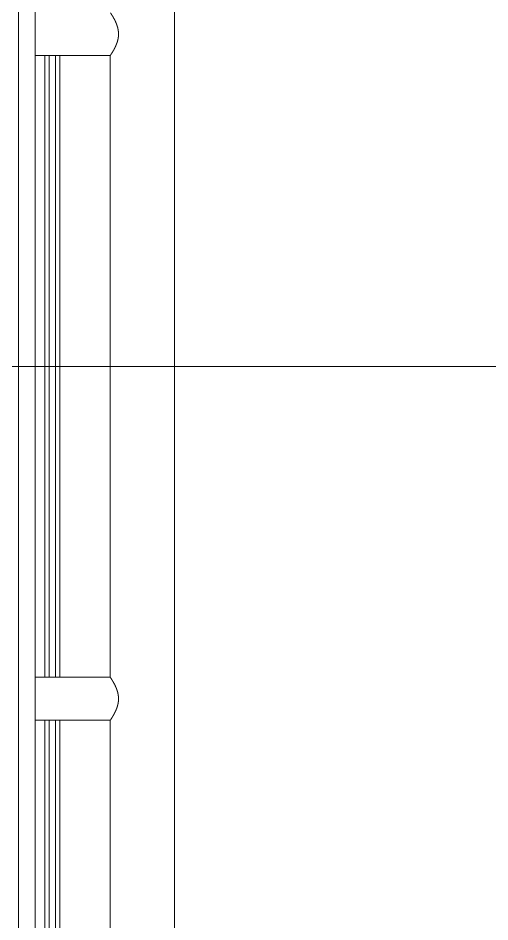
# Model space of a CAD drawing. Header units: millimetres. Extents: x -5 to 111, y -3 to 86.
# Drawn here: x 15.8625 to 16.0825, y 47.7309 to 48.1524 of the extents above; entities that cross this region are included whole.
import ezdxf

# ---------------------------------------------------------------- set-up
doc = ezdxf.new("R2010")
doc.units = ezdxf.units.MM
doc.layers.add('A1I6----E-', color=3, linetype='Continuous', lineweight=25)

# ---------------------------------------------------------------- blocks, each defined once
blk = doc.blocks.new('Gruppe-411')
at = {"layer": 'A1I6----E-', "linetype": 'Continuous', "lineweight": 9}
for p, q in [((-34.92045, 5.5914), (-34.92045, 5.3014)), ((-34.91845, 5.5914), (-34.91845, 5.3014)), ((-34.92045, 5.2814), (-34.92045, 4.2664)), ((-34.91845, 5.2814), (-34.91845, 4.2684))]:
    blk.add_line(p, q, dxfattribs=at)
blk = doc.blocks.new('Gruppe-412')
at = {"layer": 'A1I6----E-', "linetype": 'Continuous', "lineweight": 9}
for p, q in [((-34.92545, 5.5914), (-34.92545, 5.3014)), ((-34.92345, 5.5914), (-34.92345, 5.3014)), ((-34.92545, 5.2814), (-34.92545, 4.2714)), ((-34.92345, 5.2814), (-34.92345, 4.2714))]:
    blk.add_line(p, q, dxfattribs=at)
blk.add_lwpolyline([(-34.92995, 6.5539), (-34.9377, 6.5539), (-34.9377, 4.2689), (-34.92995, 4.2689)], close=True, dxfattribs=at)
blk = doc.blocks.new('Gruppe-413')
at = {"layer": 'A1I6----E-', "linetype": 'Continuous', "lineweight": 9}
for p, q in [((-34.86495, 4.2764), (-34.86495, 6.5564)), ((-34.92995, 5.5914), (-34.89495, 5.5914)), ((-34.89495, 5.5914), (-34.89495, 5.30128)), ((-34.89487, 5.3014), (-34.92995, 5.3014)), ((-34.92995, 5.2814), (-34.89495, 5.2814)), ((-34.89495, 5.2814), (-34.89495, 4.2764))]:
    blk.add_line(p, q, dxfattribs=at)
for points, weights, knots in [([(-34.89487, 5.61128), (-34.89481, 5.6112), (-34.89476, 5.61111), (-34.89459, 5.61086), (-34.89443, 5.61061), (-34.8944, 5.61056), (-34.89438, 5.61052), (-34.89427, 5.61035), (-34.89416, 5.61018), (-34.89405, 5.61), (-34.89395, 5.60983), (-34.8939, 5.60974), (-34.89384, 5.60966), (-34.89367, 5.60936), (-34.8935, 5.60905), (-34.89345, 5.60897), (-34.8934, 5.60889), (-34.89333, 5.60875), (-34.89325, 5.60861), (-34.89317, 5.60847), (-34.8931, 5.60832), (-34.89308, 5.60828), (-34.89305, 5.60824), (-34.89294, 5.60802), (-34.89282, 5.60779), (-34.89282, 5.60779), (-34.89282, 5.60778), (-34.89271, 5.60755), (-34.89259, 5.60731), (-34.89259, 5.60731), (-34.89259, 5.6073), (-34.89247, 5.60705), (-34.89236, 5.6068), (-34.89234, 5.60675), (-34.89232, 5.60671), (-34.89225, 5.60654), (-34.89218, 5.60638), (-34.89212, 5.60621), (-34.89205, 5.60604), (-34.89199, 5.60587), (-34.89193, 5.6057), (-34.89193, 5.6057), (-34.89193, 5.6057), (-34.89186, 5.60553), (-34.89181, 5.60536), (-34.8918, 5.60533), (-34.89179, 5.6053), (-34.89171, 5.60508), (-34.89165, 5.60485), (-34.89164, 5.60482), (-34.89163, 5.6048), (-34.89158, 5.60462), (-34.89153, 5.60443), (-34.89148, 5.60425), (-34.89144, 5.60406), (-34.89144, 5.60405), (-34.89143, 5.60404), (-34.89139, 5.60384), (-34.89135, 5.60364), (-34.89134, 5.60359), (-34.89133, 5.60354), (-34.89128, 5.6033), (-34.89125, 5.60307), (-34.89122, 5.60283), (-34.89119, 5.60258), (-34.89119, 5.60258), (-34.89119, 5.60258), (-34.89116, 5.60234), (-34.89115, 5.6021), (-34.89115, 5.60206), (-34.89114, 5.60201), (-34.89113, 5.60185), (-34.89113, 5.60169), (-34.89113, 5.60152), (-34.89113, 5.60136), (-34.89113, 5.60136), (-34.89113, 5.60136), (-34.89113, 5.60119), (-34.89113, 5.60102), (-34.89113, 5.60098), (-34.89114, 5.60094), (-34.89114, 5.60069), (-34.89117, 5.60044), (-34.89117, 5.6004), (-34.89117, 5.60036), (-34.8912, 5.60004), (-34.89125, 5.59972), (-34.89125, 5.5997), (-34.89126, 5.59969), (-34.8913, 5.5994), (-34.89136, 5.59911), (-34.89136, 5.59908), (-34.89137, 5.59905), (-34.89142, 5.59882), (-34.89147, 5.59859), (-34.89148, 5.59857), (-34.89148, 5.59855), (-34.89153, 5.59836), (-34.89158, 5.59817), (-34.89158, 5.59817), (-34.89158, 5.59817), (-34.89163, 5.59798), (-34.89169, 5.59779), (-34.89169, 5.59779), (-34.89169, 5.59779), (-34.89175, 5.59761), (-34.89181, 5.59742), (-34.89181, 5.59742), (-34.89181, 5.59742), (-34.89187, 5.59724), (-34.89194, 5.59706), (-34.89194, 5.59706), (-34.89194, 5.59706), (-34.892, 5.59688), (-34.89207, 5.59671), (-34.89207, 5.59671), (-34.89207, 5.59671), (-34.89214, 5.59654), (-34.8922, 5.59637), (-34.89221, 5.59637), (-34.89221, 5.59637), (-34.89227, 5.5962), (-34.89235, 5.59603), (-34.89242, 5.59587), (-34.89249, 5.5957), (-34.89251, 5.59566), (-34.89253, 5.59563), (-34.89264, 5.59538), (-34.89275, 5.59515), (-34.89278, 5.5951), (-34.8928, 5.59506), (-34.89294, 5.59477), (-34.89309, 5.59449), (-34.89311, 5.59444), (-34.89313, 5.5944), (-34.89324, 5.5942), (-34.89335, 5.594), (-34.89336, 5.59398), (-34.89337, 5.59396), (-34.89346, 5.5938), (-34.89356, 5.59364), (-34.89365, 5.59347), (-34.89374, 5.59331), (-34.89378, 5.59325), (-34.89382, 5.59318), (-34.89398, 5.59291), (-34.89415, 5.59263), (-34.89417, 5.5926), (-34.89419, 5.59257), (-34.89432, 5.59235), (-34.89446, 5.59215), (-34.89448, 5.59212), (-34.89449, 5.59209), (-34.89459, 5.59194), (-34.89469, 5.59179), (-34.89479, 5.59163), (-34.89484, 5.59156), (-34.89489, 5.59148), (-34.89494, 5.59141), (-34.89494, 5.5914), (-34.89494, 5.5914), (-34.89495, 5.5914), (-34.89495, 5.5914)], [1, 1, 1, 0.999959114656, 1, 1, 1, 0.999986397539, 1, 0.999980011025, 1, 1, 1, 0.999859486471, 1, 1, 1, 0.999985189946, 1, 0.999982015101, 1, 1, 1, 0.999900334752, 1, 1, 1, 0.999968699957, 1, 1, 1, 0.999841477026, 1, 1, 1, 0.999956200527, 1, 0.999951388945, 1, 0.999942765126, 1, 1, 1, 0.999934239324, 1, 1, 1, 0.999804851269, 1, 1, 1, 0.999905681957, 1, 0.999894016102, 1, 1, 1, 0.999841305373, 1, 1, 1, 0.99966030387, 1, 0.999911199705, 1, 1, 1, 0.999613458648, 1, 1, 1, 0.999894471929, 1, 0.999887250139, 1, 1, 1, 0.999865391909, 1, 1, 1, 0.999577269086, 1, 1, 1, 0.999632417459, 1, 1, 1, 0.999673616263, 1, 1, 1, 0.999779434011, 1, 1, 1, 0.999892603342, 1, 1, 1, 0.999905196745, 1, 1, 1, 0.999916970099, 1, 1, 1, 0.999927934072, 1, 1, 1, 0.999938101896, 1, 1, 1, 0.999947485084, 1, 1, 1, 0.999956158162, 1, 0.999962946208, 1, 1, 1, 0.999876823581, 1, 1, 1, 0.999907188511, 1, 1, 1, 0.999934475073, 1, 1, 1, 0.999988105541, 1, 0.99997641782, 1, 1, 1, 0.999920312164, 1, 1, 1, 0.999985288545, 1, 1, 1, 0.99998669823, 1, 1, 1, 0.999983434453, 1, 1, 1, 1, 1], [0, 0, 0, 1, 1, 2, 2, 3, 3, 4, 4, 5, 5, 6, 6, 7, 7, 8, 8, 9, 9, 10, 10, 11, 11, 12, 12, 13, 13, 14, 14, 15, 15, 16, 16, 17, 17, 18, 18, 19, 19, 20, 20, 21, 21, 22, 22, 23, 23, 24, 24, 25, 25, 26, 26, 27, 27, 28, 28, 29, 29, 30, 30, 31, 31, 32, 32, 33, 33, 34, 34, 35, 35, 36, 36, 37, 37, 38, 38, 39, 39, 40, 40, 41, 41, 42, 42, 43, 43, 44, 44, 45, 45, 46, 46, 47, 47, 48, 48, 49, 49, 50, 50, 51, 51, 52, 52, 53, 53, 54, 54, 55, 55, 56, 56, 57, 57, 58, 58, 59, 59, 60, 60, 61, 61, 62, 62, 63, 63, 64, 64, 65, 65, 66, 66, 67, 67, 68, 68, 69, 69, 70, 70, 71, 71, 72, 72, 73, 73, 74, 74, 75, 75, 76, 76, 77, 77, 78, 78, 79, 79, 80, 80, 81, 81, 81]), ([(-34.89487, 5.30128), (-34.89484, 5.30124), (-34.89481, 5.3012), (-34.89463, 5.30092), (-34.89445, 5.30063), (-34.89441, 5.30058), (-34.89438, 5.30052), (-34.89427, 5.30035), (-34.89416, 5.30018), (-34.89405, 5.3), (-34.89395, 5.29983), (-34.8939, 5.29974), (-34.89384, 5.29965), (-34.89366, 5.29935), (-34.89349, 5.29904), (-34.89346, 5.29899), (-34.89344, 5.29895), (-34.89332, 5.29873), (-34.8932, 5.29852), (-34.89308, 5.2983), (-34.89297, 5.29808), (-34.89297, 5.29808), (-34.89297, 5.29807), (-34.89285, 5.29785), (-34.89274, 5.29762), (-34.89274, 5.29761), (-34.89273, 5.2976), (-34.89261, 5.29736), (-34.8925, 5.29712), (-34.89248, 5.29707), (-34.89246, 5.29703), (-34.89239, 5.29686), (-34.89232, 5.29669), (-34.89231, 5.29669), (-34.89231, 5.29669), (-34.89224, 5.29652), (-34.89218, 5.29635), (-34.89211, 5.29619), (-34.89204, 5.29602), (-34.89204, 5.29602), (-34.89204, 5.29602), (-34.89198, 5.29585), (-34.89192, 5.29568), (-34.89192, 5.29568), (-34.89192, 5.29568), (-34.89186, 5.29551), (-34.8918, 5.29533), (-34.8918, 5.29533), (-34.8918, 5.29533), (-34.89174, 5.29516), (-34.89168, 5.29498), (-34.89168, 5.29498), (-34.89168, 5.29498), (-34.89163, 5.2948), (-34.89158, 5.29462), (-34.89158, 5.29462), (-34.89158, 5.29461), (-34.89153, 5.29443), (-34.89148, 5.29425), (-34.89148, 5.29425), (-34.89148, 5.29425), (-34.89144, 5.29406), (-34.8914, 5.29387), (-34.89139, 5.29385), (-34.89139, 5.29382), (-34.89134, 5.29359), (-34.8913, 5.29335), (-34.89129, 5.29329), (-34.89128, 5.29323), (-34.89124, 5.29299), (-34.89121, 5.29274), (-34.89118, 5.2925), (-34.89116, 5.29226), (-34.89116, 5.29226), (-34.89116, 5.29226), (-34.89114, 5.29201), (-34.89113, 5.29177), (-34.89113, 5.29175), (-34.89113, 5.29172), (-34.89113, 5.29152), (-34.89113, 5.29132), (-34.89113, 5.29112), (-34.89114, 5.29093), (-34.89115, 5.29073), (-34.89116, 5.29053), (-34.89116, 5.29051), (-34.89116, 5.29048), (-34.89118, 5.29024), (-34.89121, 5.29), (-34.89122, 5.28995), (-34.89123, 5.28991), (-34.89127, 5.2896), (-34.89132, 5.28929), (-34.89133, 5.28925), (-34.89134, 5.28922), (-34.89138, 5.28897), (-34.89144, 5.28873), (-34.89145, 5.2887), (-34.89145, 5.28867), (-34.8915, 5.28848), (-34.89155, 5.28829), (-34.89155, 5.28829), (-34.89155, 5.28828), (-34.8916, 5.2881), (-34.89166, 5.28791), (-34.89166, 5.28791), (-34.89166, 5.28791), (-34.89171, 5.28772), (-34.89177, 5.28754), (-34.89177, 5.28754), (-34.89177, 5.28753), (-34.89183, 5.28735), (-34.8919, 5.28717), (-34.8919, 5.28717), (-34.8919, 5.28717), (-34.89196, 5.287), (-34.89203, 5.28682), (-34.89203, 5.28682), (-34.89203, 5.28682), (-34.89209, 5.28665), (-34.89216, 5.28647), (-34.89216, 5.28647), (-34.89216, 5.28647), (-34.89223, 5.2863), (-34.8923, 5.28614), (-34.89237, 5.28597), (-34.89245, 5.28581), (-34.89246, 5.28577), (-34.89248, 5.28573), (-34.89259, 5.28548), (-34.89271, 5.28524), (-34.89273, 5.2852), (-34.89275, 5.28516), (-34.89289, 5.28486), (-34.89304, 5.28458), (-34.89305, 5.28456), (-34.89306, 5.28454), (-34.89319, 5.28429), (-34.89333, 5.28403), (-34.89334, 5.28403), (-34.89334, 5.28402), (-34.89347, 5.28378), (-34.89362, 5.28353), (-34.89376, 5.28328), (-34.8939, 5.28304), (-34.89391, 5.28304), (-34.89391, 5.28303), (-34.89406, 5.28278), (-34.89422, 5.28253), (-34.89423, 5.2825), (-34.89425, 5.28248), (-34.89438, 5.28227), (-34.89451, 5.28206), (-34.89455, 5.28201), (-34.89458, 5.28196), (-34.89465, 5.28185), (-34.89472, 5.28174), (-34.89479, 5.28163), (-34.89484, 5.28156), (-34.89489, 5.28148), (-34.89494, 5.28141), (-34.89494, 5.2814), (-34.89494, 5.2814), (-34.89495, 5.2814), (-34.89495, 5.2814)], [1, 1, 1, 0.999943838742, 1, 1, 1, 0.999986738829, 1, 0.999980046448, 1, 1, 1, 0.999854105749, 1, 1, 1, 0.999985439689, 1, 0.999916223476, 1, 1, 1, 0.999973084699, 1, 1, 1, 0.999861250547, 1, 1, 1, 0.999957044099, 1, 1, 1, 0.999956660227, 1, 0.999950840361, 1, 1, 1, 0.999942204344, 1, 1, 1, 0.999932832797, 1, 1, 1, 0.999922705491, 1, 1, 1, 0.99991180447, 1, 1, 1, 0.999900151107, 1, 1, 1, 0.999887295634, 1, 1, 1, 0.999733130887, 1, 1, 1, 0.999648159156, 1, 0.999907043895, 1, 1, 1, 0.999590916006, 1, 1, 1, 0.999886126845, 1, 0.999760000247, 1, 0.999892396367, 1, 1, 1, 0.999616174661, 1, 1, 1, 0.999662150181, 1, 1, 1, 0.999709968042, 1, 1, 1, 0.999888504588, 1, 1, 1, 0.999901351568, 1, 1, 1, 0.999913377749, 1, 1, 1, 0.999924595829, 1, 1, 1, 0.999935003301, 1, 1, 1, 0.999944656308, 1, 1, 1, 0.999953439945, 1, 0.999961241994, 1, 1, 1, 0.999871967321, 1, 1, 1, 0.999902794452, 1, 1, 1, 0.999929621255, 1, 1, 1, 0.999962198402, 1, 0.999959525526, 1, 1, 1, 0.99996535321, 1, 1, 1, 0.99997156026, 1, 1, 1, 0.9999958045, 1, 1, 1, 0.999983434454, 1, 1, 1, 1, 1], [0, 0, 0, 1, 1, 2, 2, 3, 3, 4, 4, 5, 5, 6, 6, 7, 7, 8, 8, 9, 9, 10, 10, 11, 11, 12, 12, 13, 13, 14, 14, 15, 15, 16, 16, 17, 17, 18, 18, 19, 19, 20, 20, 21, 21, 22, 22, 23, 23, 24, 24, 25, 25, 26, 26, 27, 27, 28, 28, 29, 29, 30, 30, 31, 31, 32, 32, 33, 33, 34, 34, 35, 35, 36, 36, 37, 37, 38, 38, 39, 39, 40, 40, 41, 41, 42, 42, 43, 43, 44, 44, 45, 45, 46, 46, 47, 47, 48, 48, 49, 49, 50, 50, 51, 51, 52, 52, 53, 53, 54, 54, 55, 55, 56, 56, 57, 57, 58, 58, 59, 59, 60, 60, 61, 61, 62, 62, 63, 63, 64, 64, 65, 65, 66, 66, 67, 67, 68, 68, 69, 69, 70, 70, 71, 71, 72, 72, 73, 73, 74, 74, 75, 75, 76, 76, 77, 77, 78, 78, 79, 79, 80, 80, 81, 81, 82, 82, 82])]:
    blk.add_rational_spline(points, weights, degree=2, knots=knots, dxfattribs=at)
blk = doc.blocks.new('Gruppe-415')
at = {"layer": 'A1I6----E-'}
for name in ['Gruppe-412', 'Gruppe-413', 'Gruppe-411']:
    blk.add_blockref(name, (0, 0), dxfattribs=at)

msp = doc.modelspace()

# ---------------------------------------------------------------- linework, layer by layer
at = {"layer": 'A1I6----E-', "lineweight": 9}
msp.add_line((17.51757, 47.99), (15.78191, 47.99), dxfattribs=at)

# ---------------------------------------------------------------- block references
at = {"layer": 'A1I6----E-'}
msp.add_blockref('Gruppe-415', (50.80045, 42.5436), dxfattribs=at)

doc.saveas('drawing.dxf')
